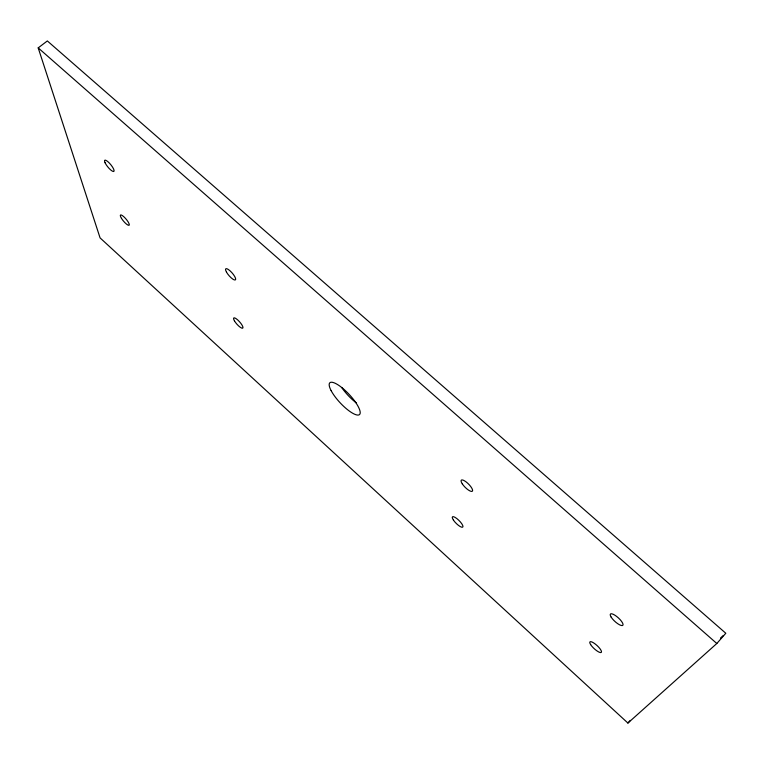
<?xml version="1.0" encoding="UTF-8"?>
<svg xmlns="http://www.w3.org/2000/svg" width="764" height="764" viewBox="0 0 764 764"><rect width="100%" height="100%" fill="white"/><g stroke="black" fill="none" stroke-linecap="round" stroke-linejoin="round"><path stroke-width="1.15" d="M716.823 643.498L725.8 633.26L47.339 40.941L38.2 47.884L100.074 237.89L627.913 723.059L716.823 643.498L38.2 47.884M627.913 723.059L630.262 720.395M720.509 638.026L723.155 635.648M356.473 403.02A21.688 6.313 46.9 0 1 341.718 387.529M590.648 644.615A7.735 2.12 42.6 0 0 600.819 652.58A7.735 2.12 42.6 0 0 595.433 644.167A7.735 2.12 42.6 0 0 590.648 644.615M234.424 320.832A6.809 1.786 48.3 0 0 242.56 328.233A6.809 1.786 48.3 0 0 237.814 320.03A6.809 1.786 48.3 0 0 234.424 320.832M121.476 218.361A6.685 1.643 49.8 0 0 129.087 225.285A6.685 1.643 49.8 0 0 123.863 216.775A6.685 1.643 49.8 0 0 121.476 218.361M611.133 617.092A8.375 2.483 42.2 0 0 622.249 625.573A8.375 2.483 42.2 0 0 616.519 616.338A8.375 2.483 42.2 0 0 611.133 617.092M462.277 483.841A7.831 2.359 44.9 0 0 472.209 491.319A7.831 2.359 44.9 0 0 466.021 481.836A7.831 2.359 44.9 0 0 462.277 483.841M226.507 272.156A7.334 2.053 48.9 0 0 235.226 279.977A7.334 2.053 48.9 0 0 230.088 270.867A7.334 2.053 48.9 0 0 226.507 272.156M105.06 162.751A7.229 1.872 50.6 0 0 113.378 171.518A7.229 1.872 50.6 0 0 109.462 163.171A7.229 1.872 50.6 0 0 105.06 162.751M331.118 390.614A21.745 6.16 46.9 0 0 358.01 415.072A21.745 6.16 46.9 0 0 344.984 390.289A21.745 6.16 46.9 0 0 331.118 390.614M453.444 520.112A7.268 2.015 44.8 0 0 462.602 527.208A7.268 2.015 44.8 0 0 456.824 518.565A7.268 2.015 44.8 0 0 453.444 520.112"/></g></svg>
